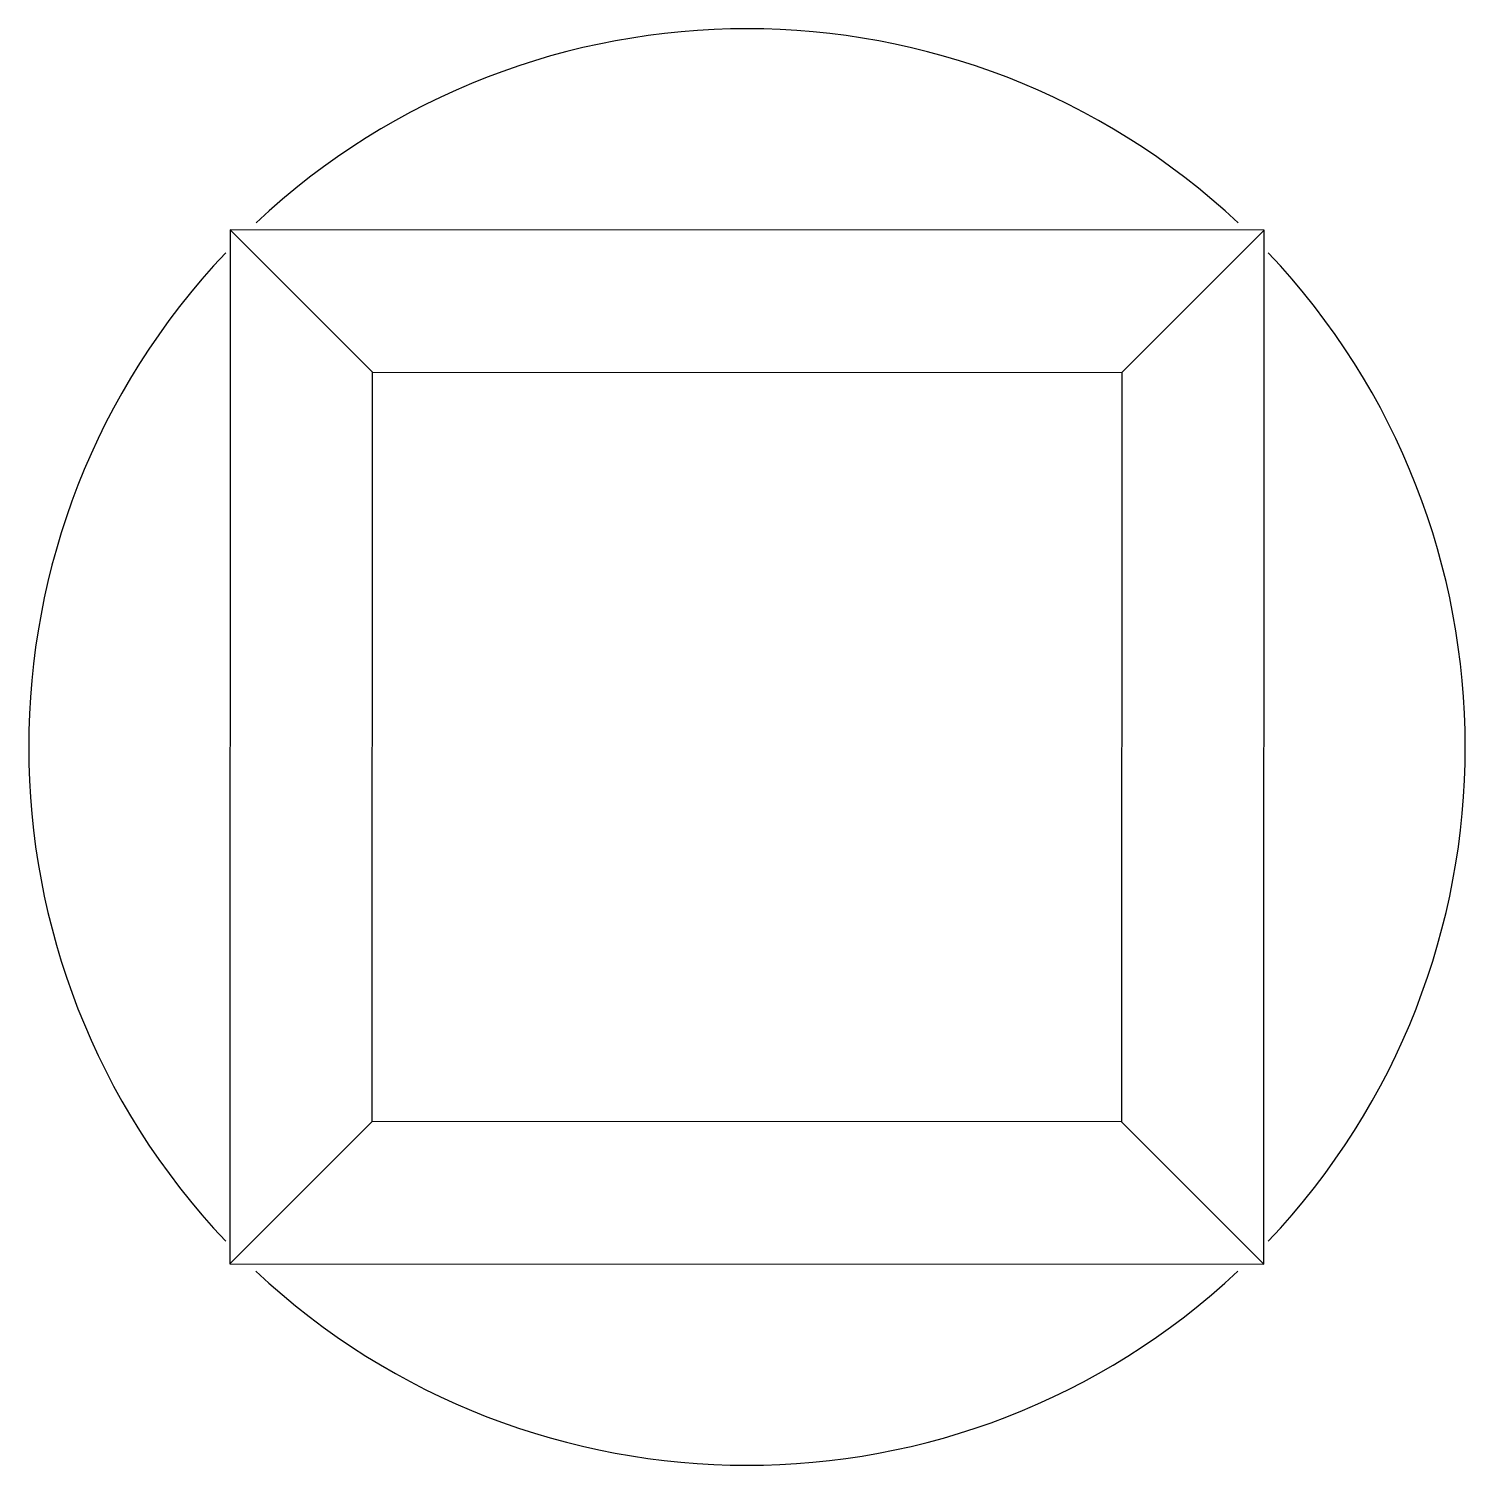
# Model space of a CAD drawing. Header units: inches. Extents: x -29 to 164, y -51 to 83.
# Drawn here: x 133.084 to 133.973, y 12.134 to 13.023 of the extents above; entities that cross this region are included whole.
import ezdxf

# ---------------------------------------------------------------- set-up
doc = ezdxf.new("R2010")
doc.units = ezdxf.units.IN
doc.header["$LTSCALE"] = 1.21
doc.header["$MEASUREMENT"] = 0
doc.layers.get('0').update_dxf_attribs({"linetype": 'CONTINUOUS'})

msp = doc.modelspace()

# ---------------------------------------------------------------- linework, layer by layer
at = {"color": 7, "linetype": 'Continuous'}
for p, q in [((133.20854, 12.89899), (133.20841, 12.25899)), ((133.29669, 12.81081), (133.20854, 12.89899)), ((133.84854, 12.89886), (133.20854, 12.89899)), ((133.84854, 12.89886), (133.76036, 12.81071)), ((133.84841, 12.25886), (133.84854, 12.89886)), ((133.29659, 12.34714), (133.29669, 12.81081)), ((133.29669, 12.81081), (133.76036, 12.81071)), ((133.76036, 12.81071), (133.76026, 12.34704)), ((133.29659, 12.34714), (133.20841, 12.25899)), ((133.76026, 12.34704), (133.29659, 12.34714)), ((133.84841, 12.25886), (133.76026, 12.34704)), ((133.20841, 12.25899), (133.84841, 12.25886))]:
    msp.add_line(p, q, dxfattribs=at)
for start, end in [(46.85479, 133.12027), (136.53395, 223.47526), (316.53395, 43.47526), (226.85479, 313.12027)]:
    msp.add_arc((133.52847, 12.57892), 0.4445, start, end, dxfattribs=at)

doc.saveas('drawing.dxf')
